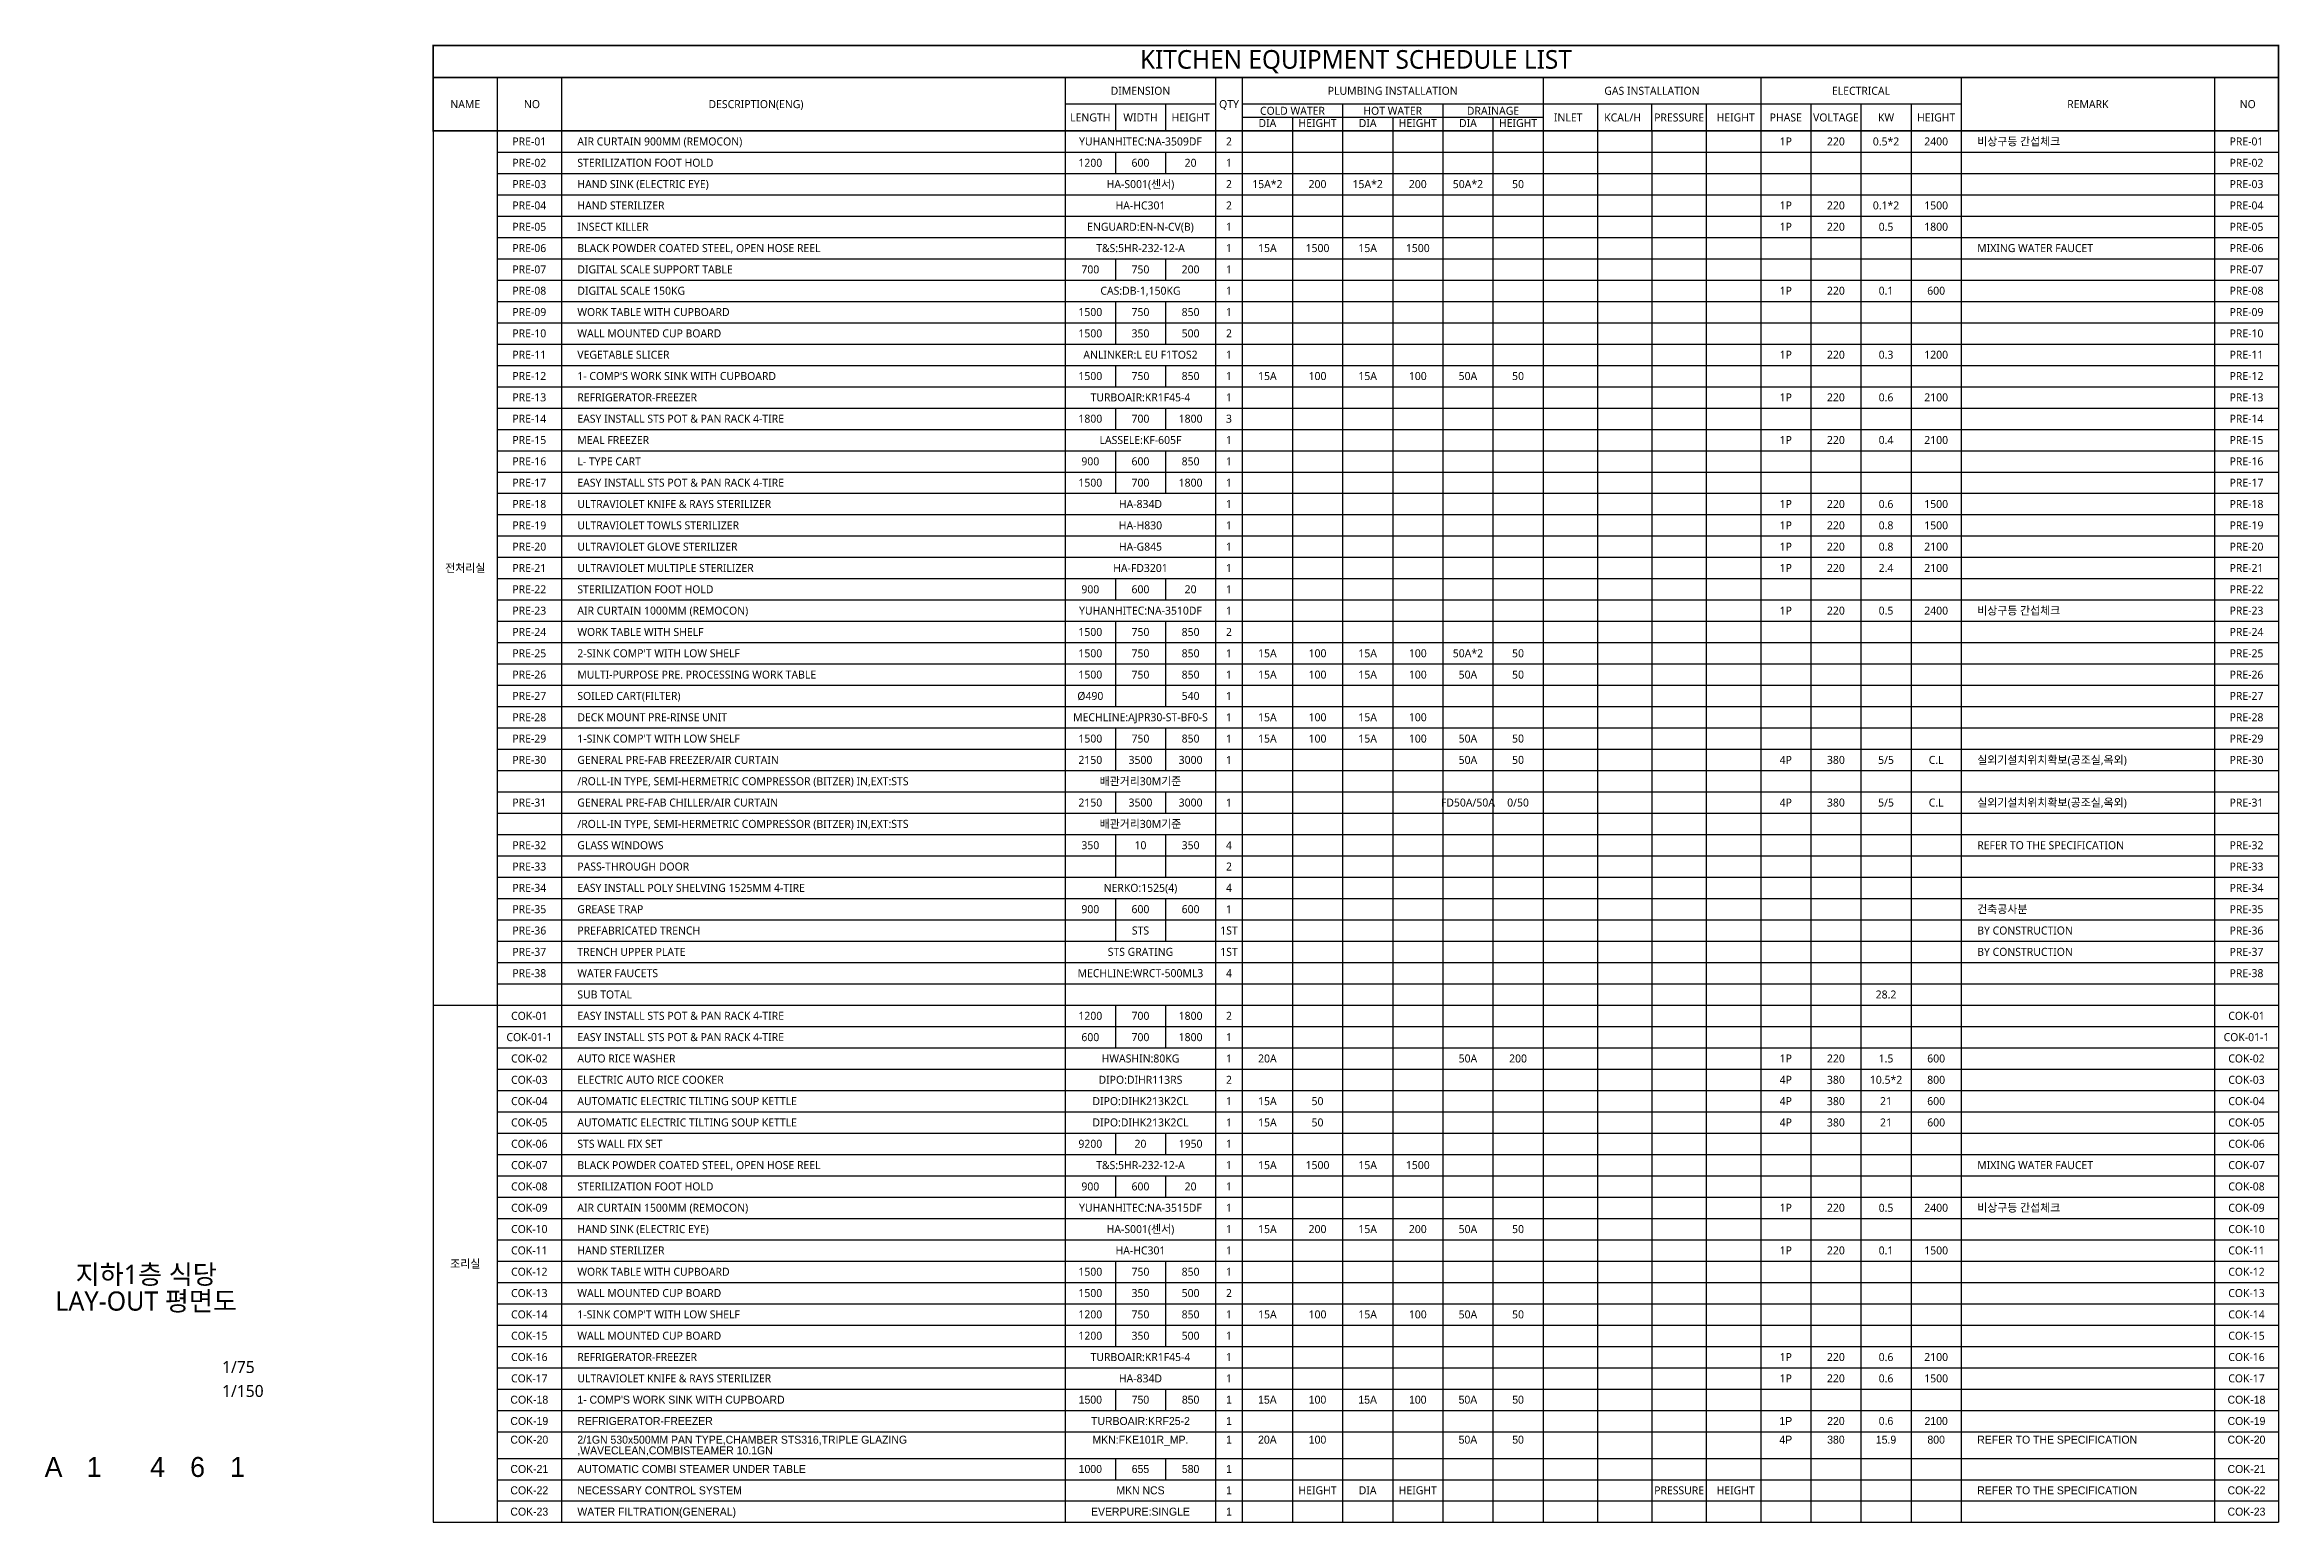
# Model space of a CAD drawing. Header units: millimetres. Extents: x 64500 to 245413, y 550 to 33013.
# Drawn here: x 117365 to 159265, y 550 to 28265 of the extents above; entities that cross this region are included whole.
import ezdxf
from ezdxf.enums import TextEntityAlignment as Align

# ---------------------------------------------------------------- set-up
doc = ezdxf.new("R2010")
doc.units = ezdxf.units.MM
doc.header["$LTSCALE"] = 150
doc.header["$MEASUREMENT"] = 0
for name, color, linetype in [('MRS', 6, 'CONTINUOUS'), ('SUNIL-SHOPTEXT-01', 2, 'CONTINUOUS'), ('SYM', 7, 'CONTINUOUS'), ('TEXT-TITLE', 6, 'CONTINUOUS'), ('TEXT-기입', 6, 'CONTINUOUS')]:
    doc.layers.add(name, color=color, linetype=linetype)
doc.styles.add('CGS', font='cgse', dxfattribs={"bigfont": 'cgs'})
doc.styles.add('SUNIL_SCHEDULE_1', font='', dxfattribs={"height": 150})
doc.styles.add('나눔바른고딕', font='NanumBarunGothic.ttf')
doc.styles.get('SUNIL_SCHEDULE_1').set_extended_font_data('Dotum')

msp = doc.modelspace()

# ---------------------------------------------------------------- linework, layer by layer
at = {"layer": 'SYM'}
for p, q in [((159250, 27650), (159250, 28250)), ((159250, 27650), (159250, 28250)), ((124650, 27650), (124650, 550)), ((125851, 27650), (159250, 27650)), ((125851, 27650), (159250, 27650)), ((125851, 27650), (125851, 550)), ((127052, 27650), (127052, 26650)), ((127052, 27650), (127052, 26650)), ((136500.7, 27650), (136500.7, 26650)), ((136501, 27650), (136501, 26650)), ((139321, 27650), (139321, 26650)), ((139321, 27650), (139321, 26650)), ((139821, 27650), (139821, 26650)), ((139821, 27650), (139821, 26650)), ((145461, 27650), (145461, 26650)), ((149541, 27650), (149541, 26650)), ((149541, 27650), (149541, 26650)), ((153301, 27650), (153301, 26650)), ((153301, 27650), (153301, 26650)), ((158049, 27650), (158049, 26650)), ((158049, 27650), (158049, 26650)), ((159250, 27650), (159250, 550)), ((139321, 27150), (136501, 27150)), ((137441, 27150), (137441, 26650)), ((138381, 27150), (138381, 26650)), ((145461, 27150), (139821, 27150)), ((145461, 26900), (139821, 26900)), ((140761, 26900), (140761, 26650)), ((141701, 27150), (141701, 26650)), ((142641, 26900), (142641, 26650)), ((143581, 27150), (143581, 26650)), ((144521, 26900), (144521, 26650)), ((149541, 27150), (145461, 27150)), ((146481, 27150), (146481, 26650)), ((147501, 26650), (147501, 27150)), ((148521, 27150), (148521, 26650)), ((153301, 27150), (149541, 27150)), ((150481, 27150), (150481, 26650)), ((151421, 27150), (151421, 26650)), ((152361, 27150), (152361, 26650)), ((127052, 26650), (127052, 550)), ((136501, 26650), (136501, 1350)), ((136501, 26650), (136501, 550)), ((139321, 26650), (139321, 550)), ((139821, 26650), (139821, 550)), ((139821, 26650), (139821, 550)), ((140761, 26650), (140761, 550)), ((141701, 26650), (141701, 550)), ((142641, 26650), (142641, 550)), ((143581, 26650), (143581, 550)), ((144521, 26650), (144521, 550)), ((145461, 26650), (145461, 550)), ((145461, 26650), (145461, 550)), ((146481, 26650), (146481, 550)), ((147501, 26650), (147501, 550)), ((148521, 26650), (148521, 550)), ((149541, 26650), (149541, 550)), ((149541, 26650), (149541, 550)), ((150481, 26650), (150481, 550)), ((151421, 26650), (151421, 550)), ((152361, 26650), (152361, 550)), ((153301, 26650), (153301, 550)), ((158049, 26650), (158049, 550)), ((125851, 26250), (159250, 26250)), ((137441, 26250), (137441, 25850)), ((138381, 26250), (138381, 25850)), ((125851, 25850), (159250, 25850)), ((125851, 25450), (159250, 25450)), ((125851, 25050), (159250, 25050)), ((125851, 24650), (159250, 24650)), ((125851, 24250), (159250, 24250)), ((137441, 24250), (137441, 23850)), ((138381, 24250), (138381, 23850)), ((125851, 23850), (159250, 23850)), ((125851, 23450), (159250, 23450)), ((125851, 23050), (159250, 23050)), ((137441, 23450), (137441, 22650)), ((138381, 23450), (138381, 22650)), ((125851, 22650), (159250, 22650)), ((125851, 22250), (159250, 22250)), ((137441, 22250), (137441, 21850)), ((138381, 22250), (138381, 21850)), ((125851, 21850), (159250, 21850)), ((125851, 21450), (159250, 21450)), ((137441, 21450), (137441, 21050)), ((138381, 21450), (138381, 21050)), ((125851, 21050), (159250, 21050)), ((125851, 20650), (159250, 20650)), ((137441, 20650), (137441, 19850)), ((138381, 20650), (138381, 19850)), ((125851, 20250), (159250, 20250)), ((125851, 19850), (159250, 19850)), ((125851, 19450), (159250, 19450)), ((125851, 19050), (159250, 19050)), ((125851, 18650), (159250, 18650)), ((125851, 18250), (159250, 18250)), ((137441, 18250), (137441, 17850)), ((138381, 18250), (138381, 17850)), ((125851, 17850), (159250, 17850)), ((125851, 17450), (159250, 17450)), ((137441, 17450), (137441, 15850)), ((138381, 17450), (138381, 15850)), ((125851, 17050), (159250, 17050)), ((125851, 16650), (159250, 16650)), ((125851, 16250), (159250, 16250)), ((125851, 15850), (159250, 15850)), ((125851, 15450), (159250, 15450)), ((137441, 15450), (137441, 14650)), ((138381, 15450), (138381, 14650)), ((125851, 15050), (159250, 15050)), ((125851, 14650), (159250, 14650)), ((125851, 14250), (159250, 14250)), ((137441, 14250), (137441, 13850)), ((138381, 14250), (138381, 13850)), ((125851, 13850), (159250, 13850)), ((125851, 13450), (159250, 13450)), ((137441, 13450), (137441, 12650)), ((138381, 13450), (138381, 12650)), ((125851, 13050), (159250, 13050)), ((125851, 12650), (159250, 12650)), ((125851, 12250), (159250, 12250)), ((137441, 12250), (137441, 11450)), ((138381, 12250), (138381, 11450)), ((125851, 11850), (159250, 11850)), ((125851, 11450), (159250, 11450)), ((125851, 11050), (159250, 11050)), ((125851, 10650), (159250, 10650)), ((124650, 10250), (159250, 10250)), ((137441, 10250), (137441, 9450)), ((138381, 10250), (138381, 9450)), ((125851, 9850), (159250, 9850)), ((125851, 9450), (159250, 9450)), ((125851, 9050), (159250, 9050)), ((125851, 8650), (159250, 8650)), ((125851, 8250), (159250, 8250)), ((125851, 7850), (159250, 7850)), ((137441, 7850), (137441, 7450)), ((138381, 7850), (138381, 7450)), ((125851, 7450), (159250, 7450)), ((125851, 7050), (159250, 7050)), ((137441, 7050), (137441, 6650)), ((138381, 7050), (138381, 6650)), ((125851, 6650), (159250, 6650)), ((125851, 6250), (159250, 6250)), ((125851, 5850), (159250, 5850)), ((125851, 5450), (159250, 5450)), ((137441, 5450), (137441, 3850)), ((138381, 5450), (138381, 3850)), ((125851, 5050), (159250, 5050)), ((125851, 4650), (159250, 4650)), ((125851, 4250), (159250, 4250)), ((125851, 3850), (159250, 3850)), ((125851, 3450), (159250, 3450)), ((125851, 3050), (159250, 3050)), ((137441, 3050), (137441, 2650)), ((138381, 3050), (138381, 2650)), ((125851, 2650), (159250, 2650)), ((125851, 2250), (159250, 2250)), ((125851, 2250), (158049, 2250)), ((125851, 1750), (159250, 1750)), ((137441, 1750), (137441, 1350)), ((138381, 1750), (138381, 1350)), ((125851, 1350), (159250, 1350)), ((125851, 950), (159250, 950)), ((125851, 950), (159250, 950)), ((142641, 1200), (142641, 950)), ((124650, 550), (159250, 550))]:
    msp.add_line(p, q, dxfattribs=at)
at = {"layer": 'SYM', "const_width": 30}
msp.add_lwpolyline([(124650, 27650), (159250, 27650), (159250, 28250), (124650, 28250)], close=True, dxfattribs=at)
for points in [[(127052, 26650), (124650, 26650), (124650, 27650), (127052, 27650)], [(158049, 26650), (159250, 26650), (159250, 27650), (127052, 27650)], [(127052, 26650), (136500.7, 26650)], [(136501, 26650), (139321, 26650)], [(139321, 26650), (139821, 26650)], [(139821, 26650), (145461, 26650)], [(145461, 26650), (149541, 26650)], [(149541, 26650), (153301, 26650)], [(153301, 26650), (158049, 26650)]]:
    msp.add_lwpolyline(points, dxfattribs=at)

# ---------------------------------------------------------------- texts
at = {"layer": 'MRS'}
for s, style, p in [('PRE-01', '나눔바른고딕', (126451.5, 26450)), ('YUHANHITEC:NA-3509DF', '나눔바른고딕', (137911, 26450)), ('2', '나눔바른고딕', (139571, 26450)), ('1P', '나눔바른고딕', (150011, 26450)), ('220', '나눔바른고딕', (150951, 26450)), ('0.5*2', '나눔바른고딕', (151891, 26450)), ('2400', '나눔바른고딕', (152831, 26450)), ('PRE-01', '나눔바른고딕', (158649.5, 26450)), ('PRE-02', '나눔바른고딕', (126451.5, 26050)), ('1200', '나눔바른고딕', (136971, 26050)), ('600', '나눔바른고딕', (137911, 26050)), ('20', '나눔바른고딕', (138851, 26050)), ('1', '나눔바른고딕', (139571, 26050)), ('PRE-02', '나눔바른고딕', (158649.5, 26050)), ('PRE-03', '나눔바른고딕', (126451.5, 25650)), ('HA-S001(센서)', '나눔바른고딕', (137911, 25650)), ('2', '나눔바른고딕', (139571, 25650)), ('15A*2', '나눔바른고딕', (140291, 25650)), ('200', '나눔바른고딕', (141231, 25650)), ('15A*2', '나눔바른고딕', (142171, 25650)), ('200', '나눔바른고딕', (143111, 25650)), ('50A*2', '나눔바른고딕', (144051, 25650)), ('50', '나눔바른고딕', (144991, 25650)), ('PRE-03', '나눔바른고딕', (158649.5, 25650)), ('PRE-04', '나눔바른고딕', (126451.5, 25250)), ('HA-HC301', '나눔바른고딕', (137911, 25250)), ('2', '나눔바른고딕', (139571, 25250)), ('1P', '나눔바른고딕', (150011, 25250)), ('220', '나눔바른고딕', (150951, 25250)), ('0.1*2', '나눔바른고딕', (151891, 25250)), ('1500', '나눔바른고딕', (152831, 25250)), ('PRE-04', '나눔바른고딕', (158649.5, 25250)), ('PRE-05', '나눔바른고딕', (126451.5, 24850)), ('ENGUARD:EN-N-CV(B)', '나눔바른고딕', (137911, 24850)), ('1', '나눔바른고딕', (139571, 24850)), ('1P', '나눔바른고딕', (150011, 24850)), ('220', '나눔바른고딕', (150951, 24850)), ('0.5', '나눔바른고딕', (151891, 24850)), ('1800', '나눔바른고딕', (152831, 24850)), ('PRE-05', '나눔바른고딕', (158649.5, 24850)), ('PRE-06', '나눔바른고딕', (126451.5, 24450)), ('T&S:5HR-232-12-A', '나눔바른고딕', (137911, 24450)), ('1', '나눔바른고딕', (139571, 24450)), ('15A', '나눔바른고딕', (140291, 24450)), ('1500', '나눔바른고딕', (141231, 24450)), ('15A', '나눔바른고딕', (142171, 24450)), ('1500', '나눔바른고딕', (143111, 24450)), ('PRE-06', '나눔바른고딕', (158649.5, 24450)), ('PRE-07', '나눔바른고딕', (126451.5, 24050)), ('700', '나눔바른고딕', (136971, 24050)), ('750', '나눔바른고딕', (137911, 24050)), ('200', '나눔바른고딕', (138851, 24050)), ('1', '나눔바른고딕', (139571, 24050)), ('PRE-07', '나눔바른고딕', (158649.5, 24050)), ('PRE-08', '나눔바른고딕', (126451.5, 23650)), ('CAS:DB-1,150KG', '나눔바른고딕', (137911, 23650)), ('1', '나눔바른고딕', (139571, 23650)), ('1P', '나눔바른고딕', (150011, 23650)), ('220', '나눔바른고딕', (150951, 23650)), ('0.1', '나눔바른고딕', (151891, 23650)), ('600', '나눔바른고딕', (152831, 23650)), ('PRE-08', '나눔바른고딕', (158649.5, 23650)), ('PRE-09', '나눔바른고딕', (126451.5, 23250)), ('1500', '나눔바른고딕', (136971, 23250)), ('750', '나눔바른고딕', (137911, 23250)), ('850', '나눔바른고딕', (138851, 23250)), ('1', '나눔바른고딕', (139571, 23250)), ('PRE-09', '나눔바른고딕', (158649.5, 23250)), ('PRE-10', '나눔바른고딕', (126451.5, 22850)), ('1500', '나눔바른고딕', (136971, 22850)), ('350', '나눔바른고딕', (137911, 22850)), ('500', '나눔바른고딕', (138851, 22850)), ('2', '나눔바른고딕', (139571, 22850)), ('PRE-10', '나눔바른고딕', (158649.5, 22850)), ('PRE-11', '나눔바른고딕', (126451.5, 22450)), ('ANLINKER:L EU F1TOS2', '나눔바른고딕', (137911, 22450)), ('1', '나눔바른고딕', (139571, 22450)), ('1P', '나눔바른고딕', (150011, 22450)), ('220', '나눔바른고딕', (150951, 22450)), ('0.3', '나눔바른고딕', (151891, 22450)), ('1200', '나눔바른고딕', (152831, 22450)), ('PRE-11', '나눔바른고딕', (158649.5, 22450)), ('PRE-12', '나눔바른고딕', (126451.5, 22050)), ('1500', '나눔바른고딕', (136971, 22050)), ('750', '나눔바른고딕', (137911, 22050)), ('850', '나눔바른고딕', (138851, 22050)), ('1', '나눔바른고딕', (139571, 22050)), ('15A', '나눔바른고딕', (140291, 22050)), ('100', '나눔바른고딕', (141231, 22050)), ('15A', '나눔바른고딕', (142171, 22050)), ('100', '나눔바른고딕', (143111, 22050)), ('50A', '나눔바른고딕', (144051, 22050)), ('50', '나눔바른고딕', (144991, 22050)), ('PRE-12', '나눔바른고딕', (158649.5, 22050)), ('PRE-13', '나눔바른고딕', (126451.5, 21650)), ('TURBOAIR:KR1F45-4', '나눔바른고딕', (137911, 21650)), ('1', '나눔바른고딕', (139571, 21650)), ('1P', '나눔바른고딕', (150011, 21650)), ('220', '나눔바른고딕', (150951, 21650)), ('0.6', '나눔바른고딕', (151891, 21650)), ('2100', '나눔바른고딕', (152831, 21650)), ('PRE-13', '나눔바른고딕', (158649.5, 21650)), ('PRE-14', '나눔바른고딕', (126451.5, 21250)), ('1800', '나눔바른고딕', (136971, 21250)), ('700', '나눔바른고딕', (137911, 21250)), ('1800', '나눔바른고딕', (138851, 21250)), ('3', '나눔바른고딕', (139571, 21250)), ('PRE-14', '나눔바른고딕', (158649.5, 21250)), ('PRE-15', '나눔바른고딕', (126451.5, 20850)), ('LASSELE:KF-605F', '나눔바른고딕', (137911, 20850)), ('1', '나눔바른고딕', (139571, 20850)), ('1P', '나눔바른고딕', (150011, 20850)), ('220', '나눔바른고딕', (150951, 20850)), ('0.4', '나눔바른고딕', (151891, 20850)), ('2100', '나눔바른고딕', (152831, 20850)), ('PRE-15', '나눔바른고딕', (158649.5, 20850)), ('PRE-16', '나눔바른고딕', (126451.5, 20450)), ('PRE-17', '나눔바른고딕', (126451.5, 20050)), ('1500', '나눔바른고딕', (136971, 20050)), ('900', '나눔바른고딕', (136971, 20450)), ('700', '나눔바른고딕', (137911, 20050)), ('600', '나눔바른고딕', (137911, 20450)), ('1800', '나눔바른고딕', (138851, 20050)), ('850', '나눔바른고딕', (138851, 20450)), ('1', '나눔바른고딕', (139571, 20450)), ('1', '나눔바른고딕', (139571, 20050)), ('PRE-16', '나눔바른고딕', (158649.5, 20450)), ('PRE-17', '나눔바른고딕', (158649.5, 20050)), ('PRE-18', '나눔바른고딕', (126451.5, 19650)), ('HA-834D', '나눔바른고딕', (137911, 19650)), ('1', '나눔바른고딕', (139571, 19650)), ('1P', '나눔바른고딕', (150011, 19650)), ('220', '나눔바른고딕', (150951, 19650)), ('0.6', '나눔바른고딕', (151891, 19650)), ('1500', '나눔바른고딕', (152831, 19650)), ('PRE-18', '나눔바른고딕', (158649.5, 19650)), ('PRE-19', '나눔바른고딕', (126451.5, 19250)), ('HA-H830', '나눔바른고딕', (137911, 19250)), ('1', '나눔바른고딕', (139571, 19250)), ('1P', '나눔바른고딕', (150011, 19250)), ('220', '나눔바른고딕', (150951, 19250)), ('0.8', '나눔바른고딕', (151891, 19250)), ('1500', '나눔바른고딕', (152831, 19250)), ('PRE-19', '나눔바른고딕', (158649.5, 19250)), ('PRE-20', '나눔바른고딕', (126451.5, 18850)), ('HA-G845', '나눔바른고딕', (137911, 18850)), ('1', '나눔바른고딕', (139571, 18850)), ('1P', '나눔바른고딕', (150011, 18850)), ('220', '나눔바른고딕', (150951, 18850)), ('0.8', '나눔바른고딕', (151891, 18850)), ('2100', '나눔바른고딕', (152831, 18850)), ('PRE-20', '나눔바른고딕', (158649.5, 18850)), ('PRE-21', '나눔바른고딕', (126451.5, 18450)), ('HA-FD3201', '나눔바른고딕', (137911, 18450)), ('1', '나눔바른고딕', (139571, 18450)), ('1P', '나눔바른고딕', (150011, 18450)), ('220', '나눔바른고딕', (150951, 18450)), ('2.4', '나눔바른고딕', (151891, 18450)), ('2100', '나눔바른고딕', (152831, 18450)), ('PRE-21', '나눔바른고딕', (158649.5, 18450)), ('PRE-22', '나눔바른고딕', (126451.5, 18050)), ('900', '나눔바른고딕', (136971, 18050)), ('600', '나눔바른고딕', (137911, 18050)), ('20', '나눔바른고딕', (138851, 18050)), ('1', '나눔바른고딕', (139571, 18050)), ('PRE-22', '나눔바른고딕', (158649.5, 18050)), ('PRE-23', '나눔바른고딕', (126451.5, 17650)), ('YUHANHITEC:NA-3510DF', '나눔바른고딕', (137911, 17650)), ('1', '나눔바른고딕', (139571, 17650)), ('1P', '나눔바른고딕', (150011, 17650)), ('220', '나눔바른고딕', (150951, 17650)), ('0.5', '나눔바른고딕', (151891, 17650)), ('2400', '나눔바른고딕', (152831, 17650)), ('PRE-23', '나눔바른고딕', (158649.5, 17650)), ('PRE-24', '나눔바른고딕', (126451.5, 17250)), ('1500', '나눔바른고딕', (136971, 17250)), ('750', '나눔바른고딕', (137911, 17250)), ('850', '나눔바른고딕', (138851, 17250)), ('2', '나눔바른고딕', (139571, 17250)), ('PRE-24', '나눔바른고딕', (158649.5, 17250)), ('PRE-25', '나눔바른고딕', (126451.5, 16850)), ('1500', '나눔바른고딕', (136971, 16850)), ('750', '나눔바른고딕', (137911, 16850)), ('850', '나눔바른고딕', (138851, 16850)), ('1', '나눔바른고딕', (139571, 16850)), ('15A', '나눔바른고딕', (140291, 16850)), ('100', '나눔바른고딕', (141231, 16850)), ('15A', '나눔바른고딕', (142171, 16850)), ('100', '나눔바른고딕', (143111, 16850)), ('50A*2', '나눔바른고딕', (144051, 16850)), ('50', '나눔바른고딕', (144991, 16850)), ('PRE-25', '나눔바른고딕', (158649.5, 16850)), ('PRE-26', '나눔바른고딕', (126451.5, 16450)), ('1500', '나눔바른고딕', (136971, 16450)), ('750', '나눔바른고딕', (137911, 16450)), ('850', '나눔바른고딕', (138851, 16450)), ('1', '나눔바른고딕', (139571, 16450)), ('15A', '나눔바른고딕', (140291, 16450)), ('100', '나눔바른고딕', (141231, 16450)), ('15A', '나눔바른고딕', (142171, 16450)), ('100', '나눔바른고딕', (143111, 16450)), ('50A', '나눔바른고딕', (144051, 16450)), ('50', '나눔바른고딕', (144991, 16450)), ('PRE-26', '나눔바른고딕', (158649.5, 16450)), ('PRE-27', '나눔바른고딕', (126451.5, 16050)), ('Ø490', '나눔바른고딕', (136971, 16050)), ('540', '나눔바른고딕', (138851, 16050)), ('1', '나눔바른고딕', (139571, 16050)), ('PRE-27', '나눔바른고딕', (158649.5, 16050)), ('PRE-28', '나눔바른고딕', (126451.5, 15650)), ('MECHLINE:AJPR30-ST-BF0-S', '나눔바른고딕', (137911, 15650)), ('1', '나눔바른고딕', (139571, 15650)), ('15A', '나눔바른고딕', (140291, 15650)), ('100', '나눔바른고딕', (141231, 15650)), ('15A', '나눔바른고딕', (142171, 15650)), ('100', '나눔바른고딕', (143111, 15650)), ('PRE-28', '나눔바른고딕', (158649.5, 15650)), ('PRE-29', '나눔바른고딕', (126451.5, 15250)), ('1500', '나눔바른고딕', (136971, 15250)), ('750', '나눔바른고딕', (137911, 15250)), ('850', '나눔바른고딕', (138851, 15250)), ('1', '나눔바른고딕', (139571, 15250)), ('15A', '나눔바른고딕', (140291, 15250)), ('100', '나눔바른고딕', (141231, 15250)), ('15A', '나눔바른고딕', (142171, 15250)), ('100', '나눔바른고딕', (143111, 15250)), ('50A', '나눔바른고딕', (144051, 15250)), ('50', '나눔바른고딕', (144991, 15250)), ('PRE-29', '나눔바른고딕', (158649.5, 15250)), ('PRE-30', '나눔바른고딕', (126451.5, 14850)), ('2150', '나눔바른고딕', (136971, 14850)), ('3500', '나눔바른고딕', (137911, 14850)), ('3000', '나눔바른고딕', (138851, 14850)), ('1', '나눔바른고딕', (139571, 14850)), ('50A', '나눔바른고딕', (144051, 14850)), ('50', '나눔바른고딕', (144991, 14850)), ('4P', '나눔바른고딕', (150011, 14850)), ('380', '나눔바른고딕', (150951, 14850)), ('5/5', '나눔바른고딕', (151891, 14850)), ('C.L', '나눔바른고딕', (152831, 14850)), ('PRE-30', '나눔바른고딕', (158649.5, 14850)), ('배관거리30M기준', '나눔바른고딕', (137911, 14450)), ('PRE-31', '나눔바른고딕', (126451.5, 14050)), ('2150', '나눔바른고딕', (136971, 14050)), ('3500', '나눔바른고딕', (137911, 14050)), ('3000', '나눔바른고딕', (138851, 14050)), ('1', '나눔바른고딕', (139571, 14050)), ('FD50A/50A', '나눔바른고딕', (144051, 14050)), ('0/50', '나눔바른고딕', (144991, 14050)), ('4P', '나눔바른고딕', (150011, 14050)), ('380', '나눔바른고딕', (150951, 14050)), ('5/5', '나눔바른고딕', (151891, 14050)), ('C.L', '나눔바른고딕', (152831, 14050)), ('PRE-31', '나눔바른고딕', (158649.5, 14050)), ('배관거리30M기준', '나눔바른고딕', (137911, 13650)), ('PRE-32', '나눔바른고딕', (126451.5, 13250)), ('350', '나눔바른고딕', (136971, 13250)), ('10', '나눔바른고딕', (137911, 13250)), ('350', '나눔바른고딕', (138851, 13250)), ('4', '나눔바른고딕', (139571, 13250)), ('PRE-32', '나눔바른고딕', (158649.5, 13250)), ('PRE-33', '나눔바른고딕', (126451.5, 12850)), ('2', '나눔바른고딕', (139571, 12850)), ('PRE-33', '나눔바른고딕', (158649.5, 12850)), ('PRE-34', '나눔바른고딕', (126451.5, 12450)), ('NERKO:1525(4)', '나눔바른고딕', (137911, 12450)), ('4', '나눔바른고딕', (139571, 12450)), ('PRE-34', '나눔바른고딕', (158649.5, 12450)), ('PRE-35', '나눔바른고딕', (126451.5, 12050)), ('900', '나눔바른고딕', (136971, 12050)), ('600', '나눔바른고딕', (137911, 12050)), ('600', '나눔바른고딕', (138851, 12050)), ('1', '나눔바른고딕', (139571, 12050)), ('PRE-35', '나눔바른고딕', (158649.5, 12050)), ('PRE-36', '나눔바른고딕', (126451.5, 11650)), ('PRE-37', '나눔바른고딕', (126451.5, 11250)), ('STS GRATING', '나눔바른고딕', (137911, 11250)), ('STS', '나눔바른고딕', (137911, 11650)), ('1ST', '나눔바른고딕', (139571, 11650)), ('1ST', '나눔바른고딕', (139571, 11250)), ('PRE-36', '나눔바른고딕', (158649.5, 11650)), ('PRE-37', '나눔바른고딕', (158649.5, 11250)), ('PRE-38', '나눔바른고딕', (126451.5, 10850)), ('MECHLINE:WRCT-500ML3', '나눔바른고딕', (137911, 10850)), ('4', '나눔바른고딕', (139571, 10850)), ('PRE-38', '나눔바른고딕', (158649.5, 10850)), ('COK-01', '나눔바른고딕', (126451.5, 10050)), ('1200', '나눔바른고딕', (136971, 10050)), ('700', '나눔바른고딕', (137911, 10050)), ('1800', '나눔바른고딕', (138851, 10050)), ('COK-01', '나눔바른고딕', (158649.5, 10050)), ('700', '나눔바른고딕', (137911, 9650)), ('1800', '나눔바른고딕', (138851, 9650)), ('COK-01-1', '나눔바른고딕', (158649.5, 9650)), ('COK-02', '나눔바른고딕', (126451.5, 9250)), ('HWASHIN:80KG', '나눔바른고딕', (137911, 9250)), ('1', '나눔바른고딕', (139571, 9250)), ('20A', '나눔바른고딕', (140291, 9250)), ('50A', '나눔바른고딕', (144051, 9250)), ('200', '나눔바른고딕', (144991, 9250)), ('1P', '나눔바른고딕', (150011, 9250)), ('220', '나눔바른고딕', (150951, 9250)), ('1.5', '나눔바른고딕', (151891, 9250)), ('600', '나눔바른고딕', (152831, 9250)), ('COK-02', '나눔바른고딕', (158649.5, 9250)), ('COK-03', '나눔바른고딕', (126451.5, 8850)), ('2', '나눔바른고딕', (139571, 8850)), ('4P', '나눔바른고딕', (150011, 8850)), ('380', '나눔바른고딕', (150951, 8850)), ('800', '나눔바른고딕', (152831, 8850)), ('COK-03', '나눔바른고딕', (158649.5, 8850)), ('COK-04', '나눔바른고딕', (126451.5, 8450)), ('1', '나눔바른고딕', (139571, 8450)), ('15A', '나눔바른고딕', (140291, 8450)), ('50', '나눔바른고딕', (141231, 8450)), ('4P', '나눔바른고딕', (150011, 8450)), ('380', '나눔바른고딕', (150951, 8450)), ('600', '나눔바른고딕', (152831, 8450)), ('COK-04', '나눔바른고딕', (158649.5, 8450)), ('COK-05', '나눔바른고딕', (126451.5, 8050)), ('1', '나눔바른고딕', (139571, 8050)), ('15A', '나눔바른고딕', (140291, 8050)), ('50', '나눔바른고딕', (141231, 8050)), ('4P', '나눔바른고딕', (150011, 8050)), ('380', '나눔바른고딕', (150951, 8050)), ('600', '나눔바른고딕', (152831, 8050)), ('COK-05', '나눔바른고딕', (158649.5, 8050)), ('COK-06', '나눔바른고딕', (126451.5, 7650)), ('20', '나눔바른고딕', (137911, 7650)), ('1950', '나눔바른고딕', (138851, 7650)), ('1', '나눔바른고딕', (139571, 7650)), ('COK-06', '나눔바른고딕', (158649.5, 7650)), ('COK-07', '나눔바른고딕', (126451.5, 7250)), ('T&S:5HR-232-12-A', '나눔바른고딕', (137911, 7250)), ('1', '나눔바른고딕', (139571, 7250)), ('15A', '나눔바른고딕', (140291, 7250)), ('1500', '나눔바른고딕', (141231, 7250)), ('15A', '나눔바른고딕', (142171, 7250)), ('1500', '나눔바른고딕', (143111, 7250)), ('COK-07', '나눔바른고딕', (158649.5, 7250)), ('COK-08', '나눔바른고딕', (126451.5, 6850)), ('900', '나눔바른고딕', (136971, 6850)), ('600', '나눔바른고딕', (137911, 6850)), ('20', '나눔바른고딕', (138851, 6850)), ('1', '나눔바른고딕', (139571, 6850)), ('COK-08', '나눔바른고딕', (158649.5, 6850)), ('COK-09', '나눔바른고딕', (126451.5, 6450)), ('YUHANHITEC:NA-3515DF', '나눔바른고딕', (137911, 6450)), ('1', '나눔바른고딕', (139571, 6450)), ('1P', '나눔바른고딕', (150011, 6450)), ('220', '나눔바른고딕', (150951, 6450)), ('0.5', '나눔바른고딕', (151891, 6450)), ('2400', '나눔바른고딕', (152831, 6450)), ('COK-09', '나눔바른고딕', (158649.5, 6450)), ('COK-10', '나눔바른고딕', (126451.5, 6050)), ('HA-S001(센서)', '나눔바른고딕', (137911, 6050)), ('1', '나눔바른고딕', (139571, 6050)), ('15A', '나눔바른고딕', (140291, 6050)), ('200', '나눔바른고딕', (141231, 6050)), ('15A', '나눔바른고딕', (142171, 6050)), ('200', '나눔바른고딕', (143111, 6050)), ('50A', '나눔바른고딕', (144051, 6050)), ('50', '나눔바른고딕', (144991, 6050)), ('COK-10', '나눔바른고딕', (158649.5, 6050)), ('COK-11', '나눔바른고딕', (126451.5, 5650)), ('HA-HC301', '나눔바른고딕', (137911, 5650)), ('1', '나눔바른고딕', (139571, 5650)), ('1P', '나눔바른고딕', (150011, 5650)), ('220', '나눔바른고딕', (150951, 5650)), ('0.1', '나눔바른고딕', (151891, 5650)), ('1500', '나눔바른고딕', (152831, 5650)), ('COK-11', '나눔바른고딕', (158649.5, 5650)), ('COK-12', '나눔바른고딕', (126451.5, 5250)), ('1500', '나눔바른고딕', (136971, 5250)), ('750', '나눔바른고딕', (137911, 5250)), ('850', '나눔바른고딕', (138851, 5250)), ('1', '나눔바른고딕', (139571, 5250)), ('COK-12', '나눔바른고딕', (158649.5, 5250)), ('COK-13', '나눔바른고딕', (126451.5, 4850)), ('1500', '나눔바른고딕', (136971, 4850)), ('350', '나눔바른고딕', (137911, 4850)), ('500', '나눔바른고딕', (138851, 4850)), ('2', '나눔바른고딕', (139571, 4850)), ('COK-13', '나눔바른고딕', (158649.5, 4850)), ('COK-14', '나눔바른고딕', (126451.5, 4450)), ('1200', '나눔바른고딕', (136971, 4450)), ('750', '나눔바른고딕', (137911, 4450)), ('850', '나눔바른고딕', (138851, 4450)), ('1', '나눔바른고딕', (139571, 4450)), ('15A', '나눔바른고딕', (140291, 4450)), ('100', '나눔바른고딕', (141231, 4450)), ('15A', '나눔바른고딕', (142171, 4450)), ('100', '나눔바른고딕', (143111, 4450)), ('50A', '나눔바른고딕', (144051, 4450)), ('50', '나눔바른고딕', (144991, 4450)), ('COK-14', '나눔바른고딕', (158649.5, 4450)), ('COK-15', '나눔바른고딕', (126451.5, 4050)), ('1200', '나눔바른고딕', (136971, 4050)), ('350', '나눔바른고딕', (137911, 4050)), ('500', '나눔바른고딕', (138851, 4050)), ('1', '나눔바른고딕', (139571, 4050)), ('COK-15', '나눔바른고딕', (158649.5, 4050)), ('COK-16', '나눔바른고딕', (126451.5, 3650)), ('TURBOAIR:KR1F45-4', '나눔바른고딕', (137911, 3650)), ('1', '나눔바른고딕', (139571, 3650)), ('1P', '나눔바른고딕', (150011, 3650)), ('220', '나눔바른고딕', (150951, 3650)), ('0.6', '나눔바른고딕', (151891, 3650)), ('2100', '나눔바른고딕', (152831, 3650)), ('COK-16', '나눔바른고딕', (158649.5, 3650)), ('COK-17', '나눔바른고딕', (126451.5, 3250)), ('HA-834D', '나눔바른고딕', (137911, 3250)), ('1', '나눔바른고딕', (139571, 3250)), ('1P', '나눔바른고딕', (150011, 3250)), ('220', '나눔바른고딕', (150951, 3250)), ('0.6', '나눔바른고딕', (151891, 3250)), ('1500', '나눔바른고딕', (152831, 3250)), ('COK-17', '나눔바른고딕', (158649.5, 3250)), ('COK-18', 'SUNIL_SCHEDULE_1', (126451.5, 2850)), ('COK-19', 'SUNIL_SCHEDULE_1', (126451.5, 2450)), ('1500', 'SUNIL_SCHEDULE_1', (136971, 2850)), ('TURBOAIR:KRF25-2', 'SUNIL_SCHEDULE_1', (137911, 2450)), ('750', 'SUNIL_SCHEDULE_1', (137911, 2850)), ('850', 'SUNIL_SCHEDULE_1', (138851, 2850)), ('1', 'SUNIL_SCHEDULE_1', (139571, 2850)), ('1', 'SUNIL_SCHEDULE_1', (139571, 2450)), ('15A', 'SUNIL_SCHEDULE_1', (140291, 2850)), ('100', 'SUNIL_SCHEDULE_1', (141231, 2850)), ('15A', 'SUNIL_SCHEDULE_1', (142171, 2850)), ('100', 'SUNIL_SCHEDULE_1', (143111, 2850)), ('50A', 'SUNIL_SCHEDULE_1', (144051, 2850)), ('50', 'SUNIL_SCHEDULE_1', (144991, 2850)), ('1P', 'SUNIL_SCHEDULE_1', (150011, 2450)), ('220', 'SUNIL_SCHEDULE_1', (150951, 2450)), ('0.6', 'SUNIL_SCHEDULE_1', (151891, 2450)), ('2100', 'SUNIL_SCHEDULE_1', (152831, 2450)), ('COK-18', 'SUNIL_SCHEDULE_1', (158649.5, 2850)), ('COK-19', 'SUNIL_SCHEDULE_1', (158649.5, 2450)), ('COK-20', 'SUNIL_SCHEDULE_1', (126451.5, 2100)), ('MKN:FKE101R_MP.', 'SUNIL_SCHEDULE_1', (137911, 2100)), ('1', 'SUNIL_SCHEDULE_1', (139571, 2100)), ('20A', 'SUNIL_SCHEDULE_1', (140291, 2100)), ('100', 'SUNIL_SCHEDULE_1', (141231, 2100)), ('50A', 'SUNIL_SCHEDULE_1', (144051, 2100)), ('50', 'SUNIL_SCHEDULE_1', (144991, 2100)), ('4P', 'SUNIL_SCHEDULE_1', (150011, 2100)), ('380', 'SUNIL_SCHEDULE_1', (150951, 2100)), ('15.9', 'SUNIL_SCHEDULE_1', (151891, 2100)), ('800', 'SUNIL_SCHEDULE_1', (152831, 2100)), ('COK-20', 'SUNIL_SCHEDULE_1', (158649.5, 2100)), ('COK-21', 'SUNIL_SCHEDULE_1', (126451.5, 1550)), ('1000', 'SUNIL_SCHEDULE_1', (136971, 1550)), ('655', 'SUNIL_SCHEDULE_1', (137911, 1550)), ('580', 'SUNIL_SCHEDULE_1', (138851, 1550)), ('1', 'SUNIL_SCHEDULE_1', (139571, 1550)), ('COK-21', 'SUNIL_SCHEDULE_1', (158649.5, 1550)), ('COK-22', 'SUNIL_SCHEDULE_1', (126451.5, 1150)), ('MKN NCS', 'SUNIL_SCHEDULE_1', (137911, 1150)), ('1', 'SUNIL_SCHEDULE_1', (139571, 1150)), ('COK-22', 'SUNIL_SCHEDULE_1', (158649.5, 1150)), ('COK-23', 'SUNIL_SCHEDULE_1', (126451.5, 750)), ('EVERPURE:SINGLE', 'SUNIL_SCHEDULE_1', (137911, 750)), ('1', 'SUNIL_SCHEDULE_1', (139571, 750)), ('COK-23', 'SUNIL_SCHEDULE_1', (158649.5, 750))]:
    msp.add_text(s, height=150, dxfattribs=dict(at, style=style)).set_placement(p, align=Align.MIDDLE_CENTER)
for s, style, p in [('AIR CURTAIN 900MM (REMOCON)', '나눔바른고딕', (127352, 26450)), ('비상구등 간섭체크', '나눔바른고딕', (153601, 26450)), ('STERILIZATION FOOT HOLD', '나눔바른고딕', (127352, 26050)), ('HAND SINK (ELECTRIC EYE)', '나눔바른고딕', (127352, 25650)), ('HAND STERILIZER', '나눔바른고딕', (127352, 25250)), ('INSECT KILLER', '나눔바른고딕', (127352, 24850)), ('BLACK POWDER COATED STEEL, OPEN HOSE REEL', '나눔바른고딕', (127352, 24450)), ('MIXING WATER FAUCET', '나눔바른고딕', (153601, 24450)), ('DIGITAL SCALE SUPPORT TABLE', '나눔바른고딕', (127352, 24050)), ('DIGITAL SCALE 150KG', '나눔바른고딕', (127352, 23650)), ('WORK TABLE WITH CUPBOARD', '나눔바른고딕', (127352, 23250)), ('WALL MOUNTED CUP BOARD', '나눔바른고딕', (127352, 22850)), ('VEGETABLE SLICER', '나눔바른고딕', (127352, 22450)), ("1- COMP'S WORK SINK WITH CUPBOARD", '나눔바른고딕', (127352, 22050)), ('REFRIGERATOR-FREEZER', '나눔바른고딕', (127352, 21650)), ('EASY INSTALL STS POT & PAN RACK 4-TIRE', '나눔바른고딕', (127352, 21250)), ('MEAL FREEZER', '나눔바른고딕', (127352, 20850)), ('L- TYPE CART', '나눔바른고딕', (127352, 20450)), ('EASY INSTALL STS POT & PAN RACK 4-TIRE', '나눔바른고딕', (127352, 20050)), ('ULTRAVIOLET KNIFE & RAYS STERILIZER', '나눔바른고딕', (127352, 19650)), ('ULTRAVIOLET TOWLS STERILIZER', '나눔바른고딕', (127352, 19250)), ('ULTRAVIOLET GLOVE STERILIZER', '나눔바른고딕', (127352, 18850)), ('ULTRAVIOLET MULTIPLE STERILIZER', '나눔바른고딕', (127352, 18450)), ('STERILIZATION FOOT HOLD', '나눔바른고딕', (127352, 18050)), ('AIR CURTAIN 1000MM (REMOCON)', '나눔바른고딕', (127352, 17650)), ('비상구등 간섭체크', '나눔바른고딕', (153601, 17650)), ('WORK TABLE WITH SHELF', '나눔바른고딕', (127352, 17250)), ("2-SINK COMP'T WITH LOW SHELF", '나눔바른고딕', (127352, 16850)), ('MULTI-PURPOSE PRE. PROCESSING WORK TABLE', '나눔바른고딕', (127352, 16450)), ('SOILED CART(FILTER)', '나눔바른고딕', (127352, 16050)), ('DECK MOUNT PRE-RINSE UNIT', '나눔바른고딕', (127352, 15650)), ("1-SINK COMP'T WITH LOW SHELF", '나눔바른고딕', (127352, 15250)), ('GENERAL PRE-FAB FREEZER/AIR CURTAIN', '나눔바른고딕', (127352, 14850)), ('실외기설치위치확보(공조실,옥외)', '나눔바른고딕', (153601, 14850)), ('/ROLL-IN TYPE, SEMI-HERMETRIC COMPRESSOR (BITZER) IN,EXT:STS', '나눔바른고딕', (127352, 14450)), ('GENERAL PRE-FAB CHILLER/AIR CURTAIN', '나눔바른고딕', (127352, 14050)), ('실외기설치위치확보(공조실,옥외)', '나눔바른고딕', (153601, 14050)), ('/ROLL-IN TYPE, SEMI-HERMETRIC COMPRESSOR (BITZER) IN,EXT:STS', '나눔바른고딕', (127352, 13650)), ('GLASS WINDOWS', '나눔바른고딕', (127352, 13250)), ('REFER TO THE SPECIFICATION', '나눔바른고딕', (153601, 13250)), ('PASS-THROUGH DOOR', '나눔바른고딕', (127352, 12850)), ('EASY INSTALL POLY SHELVING 1525MM 4-TIRE', '나눔바른고딕', (127352, 12450)), ('GREASE TRAP', '나눔바른고딕', (127352, 12050)), ('건축공사분', '나눔바른고딕', (153601, 12050)), ('TRENCH UPPER PLATE', '나눔바른고딕', (127352, 11250)), ('PREFABRICATED TRENCH', '나눔바른고딕', (127352, 11650)), ('BY CONSTRUCTION', '나눔바른고딕', (153601, 11650)), ('BY CONSTRUCTION', '나눔바른고딕', (153601, 11250)), ('WATER FAUCETS', '나눔바른고딕', (127352, 10850)), ('EASY INSTALL STS POT & PAN RACK 4-TIRE', '나눔바른고딕', (127352, 10050)), ('AUTO RICE WASHER', '나눔바른고딕', (127352, 9250)), ('BLACK POWDER COATED STEEL, OPEN HOSE REEL', '나눔바른고딕', (127352, 7250)), ('MIXING WATER FAUCET', '나눔바른고딕', (153601, 7250)), ('STERILIZATION FOOT HOLD', '나눔바른고딕', (127352, 6850)), ('AIR CURTAIN 1500MM (REMOCON)', '나눔바른고딕', (127352, 6450)), ('비상구등 간섭체크', '나눔바른고딕', (153601, 6450)), ('HAND SINK (ELECTRIC EYE)', '나눔바른고딕', (127352, 6050)), ('HAND STERILIZER', '나눔바른고딕', (127352, 5650)), ('WORK TABLE WITH CUPBOARD', '나눔바른고딕', (127352, 5250)), ('WALL MOUNTED CUP BOARD', '나눔바른고딕', (127352, 4850)), ("1-SINK COMP'T WITH LOW SHELF", '나눔바른고딕', (127352, 4450)), ('WALL MOUNTED CUP BOARD', '나눔바른고딕', (127352, 4050)), ('REFRIGERATOR-FREEZER', '나눔바른고딕', (127352, 3650)), ('ULTRAVIOLET KNIFE & RAYS STERILIZER', '나눔바른고딕', (127352, 3250)), ("1- COMP'S WORK SINK WITH CUPBOARD", 'SUNIL_SCHEDULE_1', (127352, 2850)), ('REFRIGERATOR-FREEZER', 'SUNIL_SCHEDULE_1', (127352, 2450)), ('2/1GN 530x500MM PAN TYPE,CHAMBER STS316,TRIPLE GLAZING', 'SUNIL_SCHEDULE_1', (127352, 2100)), ('REFER TO THE SPECIFICATION', 'SUNIL_SCHEDULE_1', (153601, 2100)), (',WAVECLEAN,COMBISTEAMER 10.1GN', 'SUNIL_SCHEDULE_1', (127352, 1900)), ('AUTOMATIC COMBI STEAMER UNDER TABLE', 'SUNIL_SCHEDULE_1', (127352, 1550)), ('NECESSARY CONTROL SYSTEM', 'SUNIL_SCHEDULE_1', (127352, 1150)), ('REFER TO THE SPECIFICATION', 'SUNIL_SCHEDULE_1', (153601, 1150)), ('WATER FILTRATION(GENERAL)', 'SUNIL_SCHEDULE_1', (127352, 750))]:
    msp.add_text(s, height=150, dxfattribs=dict(at, style=style)).set_placement(p, align=Align.MIDDLE_LEFT)
at = {"layer": 'MRS', "color": 2, "style": '나눔바른고딕'}
for s, p in [('전처리실', (125250.5, 18450)), ('조리실', (125250.5, 5400))]:
    msp.add_text(s, height=150, dxfattribs=at).set_placement(p, align=Align.MIDDLE_CENTER)
at = {"layer": 'MRS', "color": 1, "style": '나눔바른고딕'}
msp.add_text('SUB TOTAL', height=150, dxfattribs=at).set_placement((127352, 10450), align=Align.MIDDLE_LEFT)
msp.add_text('28.2', height=150, dxfattribs=at).set_placement((151891, 10450), align=Align.MIDDLE_CENTER)
at = {"layer": 'MRS', "color": 3, "style": '나눔바른고딕'}
for s, p in [('2', (139571, 10050)), ('COK-01-1', (126451.5, 9650)), ('600', (136971, 9650)), ('1', (139571, 9650)), ('DIPO:DIHR113RS', (137911, 8850)), ('10.5*2', (151891, 8850)), ('DIPO:DIHK213K2CL', (137911, 8450)), ('21', (151891, 8450)), ('DIPO:DIHK213K2CL', (137911, 8050)), ('21', (151891, 8050)), ('9200', (136971, 7650))]:
    msp.add_text(s, height=150, dxfattribs=at).set_placement(p, align=Align.MIDDLE_CENTER)
for s, p in [('EASY INSTALL STS POT & PAN RACK 4-TIRE', (127352, 9650)), ('ELECTRIC AUTO RICE COOKER', (127352, 8850)), ('AUTOMATIC ELECTRIC TILTING SOUP KETTLE', (127352, 8450)), ('AUTOMATIC ELECTRIC TILTING SOUP KETTLE', (127352, 8050)), ('STS WALL FIX SET', (127352, 7650))]:
    msp.add_text(s, height=150, dxfattribs=at).set_placement(p, align=Align.MIDDLE_LEFT)
at = {"layer": 'SUNIL-SHOPTEXT-01', "style": '나눔바른고딕'}
msp.add_text('KITCHEN EQUIPMENT SCHEDULE LIST', height=350, dxfattribs=at).set_placement((141950, 27950), align=Align.MIDDLE)
for s, p in [('DIMENSION', (137911, 27400)), ('PLUMBING INSTALLATION', (142641, 27400)), ('GAS INSTALLATION', (147501, 27400)), ('ELECTRICAL', (151421, 27400)), ('NAME', (125250.5, 27150)), ('DESCRIPTION(ENG)', (130701.8, 27150)), ('LENGTH', (136971, 26900)), ('WIDTH', (137911, 26900)), ('HEIGHT', (138851, 26900)), ('QTY', (139571, 27150)), ('DIA', (140291, 26795.4)), ('COLD WATER', (140761, 27025)), ('HEIGHT', (141231, 26795.4)), ('DIA', (142171, 26795.4)), ('HOT WATER', (142641, 27025)), ('HEIGHT', (143111, 26795.4)), ('DIA', (144051, 26795.4)), ('DRAINAGE', (144521, 27025)), ('HEIGHT', (144991, 26795.4)), ('INLET', (145931, 26900)), ('KCAL/H', (146951, 26900)), ('PRESSURE', (148011, 26900)), ('HEIGHT', (149071, 26900)), ('PHASE', (150011, 26900)), ('VOLTAGE', (150951, 26900)), ('KW', (151891, 26900)), ('HEIGHT', (152831, 26900)), ('REMARK', (155675, 27150)), ('NO', (158672.5, 27150)), ('HEIGHT', (141231, 1150)), ('DIA', (142171, 1150)), ('HEIGHT', (143111, 1150)), ('PRESSURE', (148011, 1150)), ('HEIGHT', (149071, 1150))]:
    msp.add_text(s, height=150, dxfattribs=at).set_placement(p, align=Align.MIDDLE_CENTER)
msp.add_text('NO', height=150, dxfattribs=at).set_placement((126652, 27150), align=Align.MIDDLE_RIGHT)
at = {"layer": 'TEXT-TITLE', "style": '나눔바른고딕'}
for s, p in [('지하1층 식당', (119268.2, 5200)), ('LAY-OUT 평면도', (119268.2, 4700))]:
    msp.add_text(s, height=360, dxfattribs=at).set_placement(p, align=Align.MIDDLE_CENTER)
at = {"layer": 'TEXT-기입', "style": '나눔바른고딕'}
for s, p in [('1/75', (120690.3, 3283.4)), ('1/150', (120690.3, 2833.4))]:
    msp.add_text(s, height=225, dxfattribs=at).set_placement(p, align=Align.BOTTOM_LEFT)
at = {"layer": 'TEXT-기입', "style": 'CGS'}
for s, p in [('A', (117530.8, 1588.4)), ('1', (118290.2, 1588.4)), ('4', (119480.8, 1588.4)), ('6', (120230.8, 1588.4)), ('1', (120980.8, 1588.4))]:
    msp.add_text(s, height=375, dxfattribs=at).set_placement(p, align=Align.MIDDLE_CENTER)

doc.saveas('drawing.dxf')
